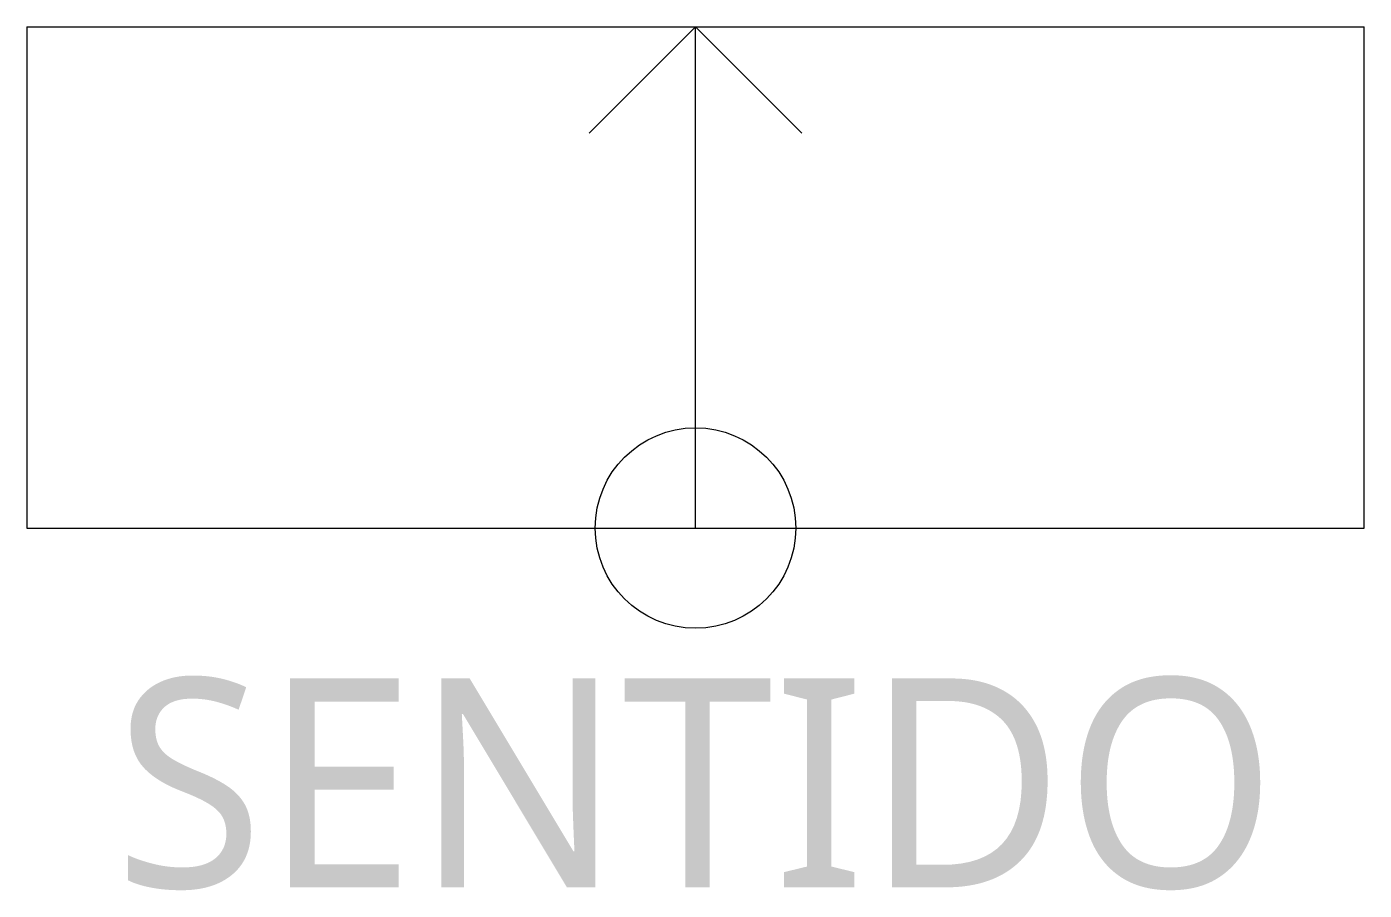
# Model space of a CAD drawing. Header units: centimetres. Extents: x -40 to 40, y -21.7 to 30.
import ezdxf
from ezdxf.enums import TextEntityAlignment as Align

# ---------------------------------------------------------------- set-up
doc = ezdxf.new("R2010")
doc.units = ezdxf.units.CM
doc.layers.add('ATS-Símbolo 1', color=1, linetype='Continuous')
doc.layers.add('ATS-Símbolo 2', color=2, linetype='Continuous')
doc.styles.get("Standard").update_dxf_attribs({"font": 'segoeuil.ttf'})

msp = doc.modelspace()

# ---------------------------------------------------------------- linework, layer by layer
msp.add_line((-40, 30), (40, 30))
msp.add_lwpolyline([(-40, 30), (-40, 0), (40, 0), (40, 30)])
at = {"layer": 'ATS-Símbolo 1'}
for p, q in [((0, 30), (-6.364, 23.636)), ((0, 30), (6.364, 23.636)), ((0, 0), (0, 30))]:
    msp.add_line(p, q, dxfattribs=at)
msp.add_circle((0, 0), 6, dxfattribs=at)

# ---------------------------------------------------------------- texts
at = {"layer": 'ATS-Símbolo 2', "flags": 8}
msp.add_attdef('SENTIDO', text='S', height=12.5, dxfattribs=at).set_placement((0, -9), align=Align.TOP_CENTER)

doc.saveas('drawing.dxf')
